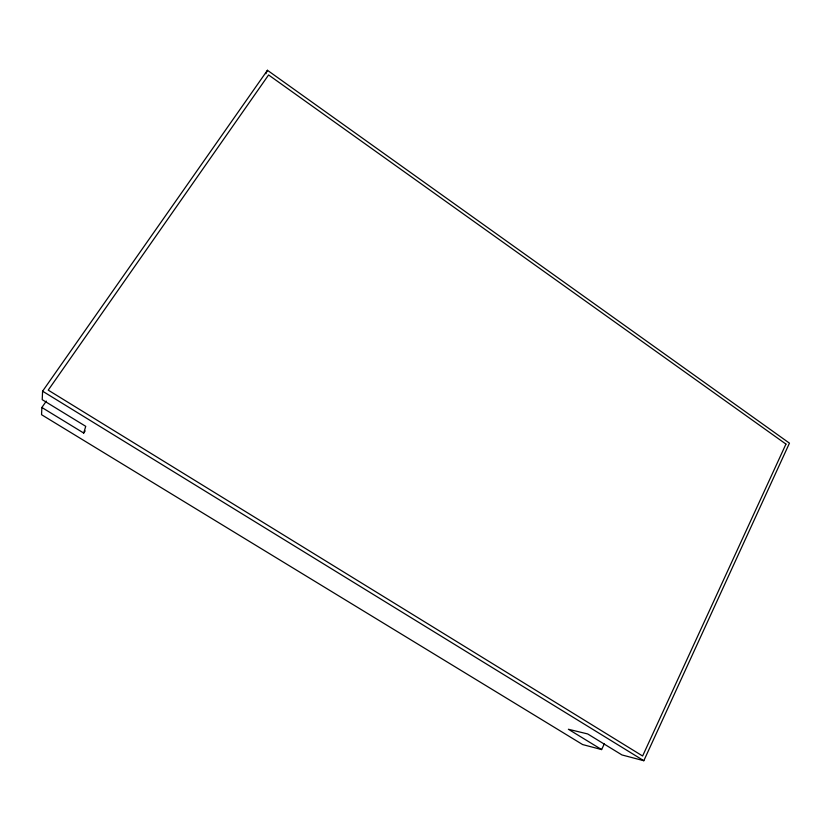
<?xml version="1.0" encoding="UTF-8"?>
<svg xmlns="http://www.w3.org/2000/svg" width="831" height="831" viewBox="0 0 831 831"><rect width="100%" height="100%" fill="white"/><g stroke="black" fill="none" stroke-linecap="round" stroke-linejoin="round"><path stroke-width="1.25" d="M46.318 401.103L41.872 407.481L41.55 414.7L582.645 744.566L601.623 749.572L604.386 743.714M601.623 749.572L568.373 729.254L587.683 733.939L621.962 754.943L643.817 760.718L789.45 443.162L267.437 70.282L42.589 391.193L42.215 399.669L85.738 426.334L83.713 433.055L41.872 407.481M265.92 73.72L267.437 70.282M83.713 433.055L85.167 430.905M42.589 391.193L643.817 760.718M785.949 444.086L642.612 756.002L48.229 390.134L268.59 74.956L785.949 444.086"/></g></svg>
